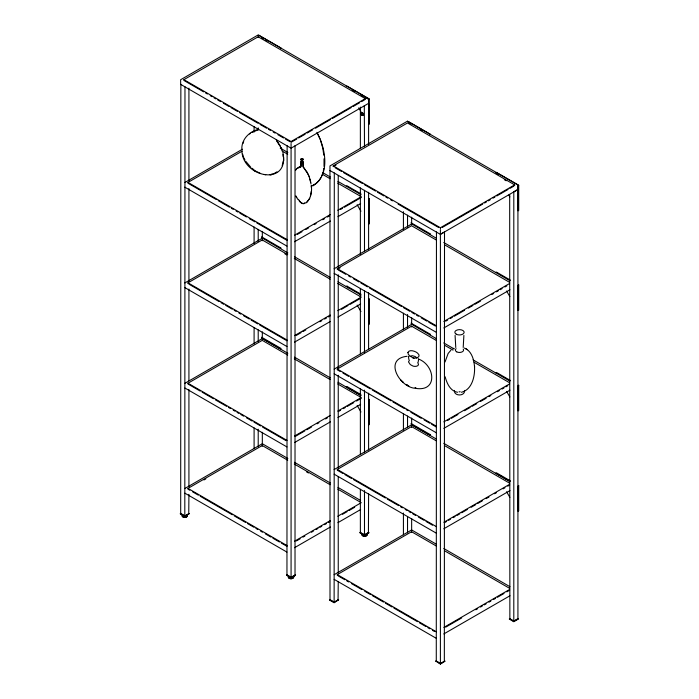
<?xml version="1.0" encoding="UTF-8"?>
<svg xmlns="http://www.w3.org/2000/svg" width="699" height="699" viewBox="0 0 699 699"><rect width="100%" height="100%" fill="white"/><g stroke="black" fill="none" stroke-linecap="round" stroke-linejoin="round"><path stroke-width="1.05" d="M254.095 448.671L254.095 427.919M254.095 343.847L254.095 327.473M254.095 243.401L254.095 227.018M254.095 132.032L254.095 126.571M258.211 446.678L258.211 429.203M258.211 341.855L258.211 329.849M258.211 241.408L258.211 229.394M262.308 238.202L184.789 282.964M262.326 444.302L262.326 432.288M262.326 339.478L262.326 331.842M262.326 239.032L262.326 231.386M286.931 246.109L184.798 187.149M286.931 552.088L184.903 493.179M286.931 446.932L184.903 388.024M291.081 143.478L291.072 577.199C290.303 579.156 296.481 575.076 295.397 574.831M360.369 489.274L360.369 532.446L364.485 534.822L368.6 532.446L368.993 532.848L364.485 535.46L359.968 532.856L360.16 532.455M360.369 454.341L360.369 388.827M360.369 353.886L360.369 288.372M360.369 254.532L360.369 187.926M360.369 148.616L360.369 107.13M362.143 114.653L362.999 113.876M364.485 490.558L364.485 535.451M364.485 452.349L364.485 390.112M364.485 352.986L364.485 290.749M364.485 251.448L364.485 190.303M364.485 146.633L364.31 105.689M368.6 493.643L368.434 532.35M368.6 449.973L368.6 393.196M368.6 349.517L368.6 292.741M368.6 249.071L368.6 192.295M368.6 144.256L368.6 103.854M403.419 534.875L403.419 513.04M403.419 430.06L403.419 413.686M403.419 329.613L403.419 313.231M403.419 229.158L403.419 211.692M407.473 121.198L517.924 184.964L517.924 618.659L513.8 621.035L509.685 618.659L509.291 619.052L513.8 621.673L518.317 619.061L518.125 618.659M407.534 532.883L407.534 516.509M407.534 426.975L407.534 416.062M407.534 327.621L407.534 314.515M407.534 227.166L407.534 215.161M411.632 531.493L411.562 532.516M411.65 530.506L411.65 518.501M411.632 426.329L411.562 427.36M411.65 425.691L411.65 418.046M411.65 317.599L411.632 324.415L334.139 369.116M411.65 224.79L411.65 217.153M436.255 638.301L334.113 579.331M436.255 533.136L334.113 474.167M436.255 332.296L334.139 273.379M440.405 234.314L517.924 189.534M509.685 194.427L509.859 618.563M361.733 114.505L361.532 112.696A1.485 0.856 60 0 1 362.335 113.124L362.938 114.086M362.956 114.059C363.829 116.75 359.898 114.549 361.156 112.819C362.065 111.263 365.14 115.309 362.248 115.414M454.42 390.426C453.634 396.464 465.333 396.464 464.555 390.426M362.318 114.4L362.501 113.823L361.61 113.491L362.327 113.684L361.112 113.588L361.444 114.697M241.871 150.014C241.059 140.246 248.494 131.98 257.608 129.621M463.201 347.49L463.883 335.398M189.123 513.477L184.807 516.482L180.29 513.879L180.491 513.477M291.072 577.837L286.564 575.233L286.756 574.831M338.447 599.69L334.131 602.695L329.613 600.091L329.806 599.69M444.896 661.158L440.396 664.05L435.896 661.158M361.016 113.046C360.623 114.671 361.374 111.298 362.868 113.614M363.026 114.321L363.026 115.012M360.955 113.282L360.999 113.177M361.706 114.278L361.4 113.072M361.89 113.579L362.134 114.304M324.013 166.432L324.03 158.83M361.872 114.068L362.466 113.815L361.968 114.26M361.523 114.007L361.636 113.43M302.798 161.347L303.034 166.843L306.311 171.185M303.095 161.364L303.209 166.712L308.346 174.671M311.343 191.037L310.373 196.262M283.34 160.805L282.186 165.715M282.842 152.26C290.076 186.764 243.435 177.843 241.924 151.5M418.159 362.108L418.649 359.041M323.305 171.22L323.864 168.372M362.143 114.951L363.34 114.951L363.209 113.465M362.108 114.732C361.566 114.566 361.112 115.099 362.475 114.007M184.789 182.553L242.474 149.21M184.789 383.367L262.308 338.569L287.839 353.31M184.789 488.531L262.308 443.734L287.839 458.474M368.6 103.347L291.072 148.171L180.665 84.361L180.63 79.747L258.158 34.95L368.574 98.699L368.565 124.544L369.247 124.151L369.247 98.952L346.949 86.082L346.258 86.475M334.105 268.766L411.632 224.003M334.105 469.579L411.632 424.782L436.211 438.972M334.105 574.735L411.632 529.947L436.211 544.137M445.027 361.995L448.12 353.502L450.907 350.208M313.868 184.623L313.222 185.646L311.501 185.995M362.746 115.16L362.283 115.064M243.051 143.409L243.689 141.539M321.82 175.755L323.113 172.164M361.322 112.915L362.187 112.513L363.2 113.491M362.842 113.797L362.606 113.439A1.547 0.891 60 0 0 362.335 113.124L362.152 113.107M309.797 198.245L306.424 202.832M319.959 179.311L320.885 177.764M409.981 356.534L412.104 355.669L414.909 356.429A7.226 4.168 0 0 1 416.097 357.215L416.901 358.133M361.645 114.854C363.463 112.688 361.54 115.003 361.068 113.946M363.096 114.688L362.973 114.19M305.358 202.832C302.982 205.55 299.172 201.871 298.517 199.276M295.668 170.198L296.428 169.254M296.306 169.018L298.359 167.358L300.727 166.755L299.792 167.078L300.981 165.82L300.876 161.312M319.504 180.089L316.236 183.365L313.135 185.183L313.598 184.746M306.363 202.535C311.134 198.429 312.034 191.613 311.378 185.663M297.119 168.52L300.902 166.843L299.906 167.323L301.208 165.925L301.173 161.312M409.369 360.282L408.487 361.881L410.138 364.389A9.847 5.688 0 0 0 411.825 365.446C414.035 367.351 420.728 366.442 417.757 362.65M304.956 203.007C302.912 204.484 300.404 202.395 299.312 200.648M249.526 133.998L250.53 133.326M269.91 174.846L271.387 174.243M270.906 174.977L271.492 174.61M274.314 173.396L276.961 171.814M362.3 113.701L361.2 113.771M258.088 35.57L258.77 35.168L281.077 48.048L280.386 48.441M203.645 91.849L183.898 80.446L183.898 79.66L258.167 36.785L365.332 98.655L365.332 99.45M180.858 513.372L180.307 513.582L184.807 516.185L189.307 513.582L184.807 515.845L180.692 513.468L180.858 84.343M184.973 86.72L184.807 516.474M216.271 199.538L187.979 183.208L187.979 182.413L242.492 150.94M183.898 79.66L291.072 141.53L365.332 98.655M280.386 148.127L281.077 147.734M296.717 139.066L291.072 142.325L291.072 141.53M298.595 137.983L305.175 134.182M307.053 133.098L312.698 129.839M315.511 128.214L330.557 119.529M332.436 118.446L351.239 107.585M353.117 106.501L359.697 102.701M361.575 101.617L364.397 99.992M287.132 145.698L286.957 574.823L291.072 577.199L295.581 574.936L291.072 577.54L286.573 574.936L287.132 574.727M369.247 98.952L368.565 99.354L364.843 97.205M407.473 121.163L329.963 165.925L330.007 599.681L334.131 602.057L338.631 599.794L334.131 602.389L329.622 599.794L330.181 599.585M407.543 121.853L408.225 121.46L430.532 134.339L429.841 134.732M336.044 165.034L333.222 166.659L333.222 165.864L407.482 122.989L514.656 184.868L514.656 185.654M334.297 172.924L334.131 602.687M346.258 186.152L346.949 185.759L360.885 193.806M187.979 283.619L187.979 282.824L262.239 239.949L287.7 254.646M294.524 235.248L330.243 214.619M337.766 210.277L361.261 196.716L337.687 183.103M297.346 234.41L302.047 231.692M305.804 229.525L308.626 227.9M314.262 224.641L316.14 223.558M322.72 219.757L324.607 218.673M327.42 217.04L329.299 215.956M340.588 209.447L342.466 208.363M344.345 207.271L361.261 197.502M280.386 248.486L281.077 248.093L261.557 236.821M294.489 241.758L330.4 221.024M337.94 216.673L360.64 203.566M495.713 172.767L496.404 172.365L518.71 185.244L518.71 210.443L518.02 210.836L518.02 185.637L518.71 185.244M340.116 267.787L337.294 269.421L337.294 268.626L411.562 225.751L436.08 239.906M333.222 165.864L440.396 227.743L514.656 184.868M429.841 234.41L430.532 234.016L411.021 222.754M442.275 227.446L482.694 204.108M484.573 203.025L486.46 201.941M488.339 200.858L490.217 199.765M493.04 198.14L494.918 197.057M496.797 195.973L508.077 189.455M509.955 188.372L513.721 186.205M436.447 231.902L436.281 661.036L440.396 663.412L444.896 661.149L440.396 663.744L436.08 661.044M346.258 286.52L346.949 286.118L360.885 294.165M444.346 660.939L444.512 231.998L440.396 234.375L329.954 170.521M513.634 191.902L517.749 189.525M200.237 391.099L187.979 384.022L187.979 383.227L262.239 340.361L287.7 355.057M294.524 335.651L330.243 315.031M337.766 310.688L361.261 297.119L337.687 283.506M296.402 335.363L301.103 332.645M302.982 331.562L305.804 329.937M319.906 321.793L321.785 320.71M324.607 319.076L326.485 317.993M328.364 316.909L330.243 315.826M341.523 309.308L348.102 305.515M349.981 304.423L360.326 298.456M294.489 342.169L330.4 321.435M337.94 317.084L360.64 303.978M495.713 272.444L496.404 272.051L510.34 280.098M340.125 371.457L337.294 369.823L337.294 369.037L411.562 326.162L436.08 340.317M443.848 321.453L509.65 283.462M445.726 321.164L447.605 320.081M450.427 318.447L452.305 317.363M454.184 316.28L464.52 310.312M468.286 308.137L472.987 305.428M474.866 304.336L480.501 301.086M491.781 294.567L493.669 293.484M496.482 291.859L498.361 290.767M500.248 289.683L502.127 288.6M504.949 286.974L506.827 285.882M429.841 334.777L430.532 334.375L411.021 323.113M443.804 327.971L509.964 289.779M189.857 490.27L187.979 489.186L187.979 488.391L262.239 445.516L287.7 460.222M203.951 479.96L205.838 478.876M294.524 436.062L330.243 415.442M337.766 411.099L361.261 397.53L337.687 383.917M295.459 436.316L304.86 430.881M306.739 429.798L311.439 427.089M317.084 423.83L318.962 422.746M325.542 418.946L327.42 417.862M338.7 411.344L340.588 410.261M343.401 408.635L345.28 407.543M347.167 406.46L353.746 402.659M356.56 401.034L361.261 398.325M294.489 442.581L330.4 421.847M337.94 417.495L360.64 404.38M495.713 372.803L496.404 372.41L510.34 380.457M342.956 473.503L337.294 470.235L337.294 469.44L411.562 426.565L436.08 440.719M443.848 421.864L509.65 383.873M447.605 420.483L449.483 419.4M451.362 418.317L457.941 414.516M464.52 410.715L470.165 407.456M472.043 406.372L476.744 403.664M480.501 401.488L486.146 398.238M488.968 396.604L490.847 395.52M497.426 391.72L499.304 390.636M502.127 389.011L504.005 387.919M505.884 386.835L507.762 385.752M443.804 428.382L509.964 390.182M294.524 541.227L330.243 520.598M337.766 516.255L361.261 502.695L337.687 489.082M296.402 540.93L300.159 538.763M302.982 537.129L304.86 536.046M311.439 532.245L313.327 531.161M316.14 529.536L318.019 528.444M319.906 527.361L321.785 526.277M324.607 524.652L326.485 523.56M328.364 522.476L330.243 521.393M342.466 514.333L347.167 511.624M349.046 510.541L354.681 507.282M294.489 547.736L330.4 527.002M337.94 522.651L360.64 509.545M360.535 532.35L359.976 532.559L364.485 535.154L368.801 532.455M337.294 575.391L337.294 574.604L411.562 531.729L436.08 545.884M443.848 522.275L509.65 484.285M444.782 522.52L446.661 521.437M448.54 520.353L450.427 519.27M453.24 517.636L455.128 516.552M457.006 515.469L459.82 513.835M461.707 512.751L467.343 509.492M471.109 507.325L475.801 504.608M477.688 503.525L482.389 500.816M486.146 498.64L488.968 497.015M494.604 493.756L496.482 492.673M503.062 488.872L504.949 487.788M507.762 486.163L509.65 485.071M443.804 528.785L509.964 490.593M443.848 627.431L509.65 589.44M445.726 627.143L461.707 617.916M475.801 609.773L477.688 608.689M480.501 607.055L482.389 605.972M484.267 604.888L486.146 603.805M488.968 602.171L490.847 601.088M493.669 599.462L495.547 598.379M497.426 597.287L504.005 593.495M506.827 591.861L509.65 590.236M443.804 633.949L509.964 595.758M509.484 618.659L513.8 621.367L518.309 618.772L517.749 618.563M436.447 660.939L435.896 661.149M313.222 185.646C330.697 174.593 325.437 147.821 316.909 132.364M453.109 348.775L453.922 348.32M251.893 132.504L257.896 129.9M270.801 174.601L273.431 173.693M362.423 113.832L361.103 113.972M461.384 392.27C472.375 389.745 475.259 375.485 474.464 365.874M407.028 356.307C383.218 358.753 399.487 387.342 415.267 388.294C438.308 392.419 435.162 365.061 418.352 358.989M415.092 387.578L415.826 387.63M264.091 174.462L265.777 174.759M457.583 392.27C450.2 391.134 446.853 383.174 445.141 376.778M184.851 287.604L286.931 346.529M260.631 173.527L255.179 170.871M464.442 348.05C469.99 350.182 472.681 356.071 473.835 361.532M361.453 112.653L361.532 112.696A1.512 0.874 60 0 0 361.374 112.74M261.802 37.711L263.663 38.786M265.524 39.86L267.376 40.935M352.768 90.232L354.62 91.307M361.13 95.064L362.991 96.13M408.469 122.395L411.257 124.003M420.553 129.367L422.414 130.442M496.648 173.3L498.509 174.374M504.32 179.687L506.198 180.77M205.523 92.932L207.402 94.016M210.224 95.649L212.103 96.733M213.981 97.816L215.869 98.9M217.747 99.983L220.569 101.617M223.383 103.242L229.027 106.501M230.906 107.585L237.485 111.386M239.373 112.469L258.167 123.33M260.054 124.413L266.634 128.214M268.512 129.298L270.391 130.381M273.213 132.015L275.091 133.098M277.914 134.724L283.549 137.983M285.437 139.066L290.137 141.783M335.101 167.743L341.689 171.543M343.567 172.627L362.37 183.488M364.249 184.571L375.529 191.08M377.408 192.164L383.987 195.965M385.865 197.057L387.753 198.14M390.566 199.765L392.454 200.849M398.089 204.108L438.518 227.446M295.022 145.698L295.022 574.727M280.264 148.127L287.839 152.496M322.798 172.679L330.382 177.057M337.923 181.408L361.13 194.741M411.257 223.68L436.211 238.158M443.769 242.518L509.964 280.736M282.047 150.975L287.7 154.243M322.597 174.392L330.138 178.743M444.564 244.807L509.641 282.379M187.979 182.413L287.001 239.591L287.001 240.377M337.294 268.626L436.325 325.795M218.158 200.63L229.473 207.166M231.36 208.258L233.248 209.342M236.07 210.976L237.957 212.068M239.844 213.151L246.45 216.97M249.281 218.604L254.934 221.863M256.821 222.955L286.057 239.836M338.237 269.963L345.787 274.314M348.618 275.948L350.496 277.04M353.327 278.674L358.989 281.942M360.876 283.034L367.473 286.843M369.36 287.927L401.427 306.442M403.314 307.534L409.92 311.343M411.798 312.436L414.629 314.069M416.517 315.153L418.404 316.245M421.235 317.879L426.888 321.147M428.775 322.23L435.381 326.049M261.802 237.756L287.839 252.907M294.445 256.716L330.382 277.468M337.923 281.819L361.13 295.1M411.257 324.048L436.211 338.569M443.769 342.929L454.175 348.941M473.066 359.845L509.964 381.147M294.305 258.464L330.138 279.154M444.564 345.219L453.057 350.12M473.8 362.099L509.641 382.79M284.869 253.807L286.756 254.899M187.979 282.824L287.001 339.994L287.001 340.789L259.652 325M337.294 369.037L436.325 426.207M188.913 284.161L219.102 301.584M220.98 302.676L223.811 304.31M225.698 305.393L232.304 309.203M234.191 310.295L236.07 311.387M238.901 313.021L240.788 314.104M243.619 315.738L249.281 319.006M251.159 320.098L257.765 323.908M342.956 373.091L348.618 376.359M350.496 377.451L370.304 388.88M372.191 389.972L391.056 400.859M392.943 401.951L404.258 408.487M406.145 409.57L408.033 410.663M410.863 412.296L421.235 418.29M424.066 419.916L429.719 423.183M431.606 424.276L436.325 427.002M334.139 373.79L436.255 432.742M261.557 337.215L281.077 348.478L280.386 348.88L261.802 338.15M360.885 394.559L346.949 386.512L346.258 386.905L361.13 395.494M411.021 423.498L430.532 434.769L429.841 435.162L411.257 424.433M510.34 480.851L496.404 472.804L495.713 473.197L509.658 481.244M294.445 357.128L330.382 377.879M337.923 382.231L360.64 395.346M443.769 443.332L509.964 481.55M294.305 358.867L330.138 379.557M444.564 445.621L509.641 483.192M187.979 383.227L287.001 440.405M337.294 469.44L436.325 526.618M202.125 392.191L213.44 398.727M215.327 399.811L226.642 406.346M228.529 407.438L230.417 408.522M233.248 410.156L235.126 411.248M237.013 412.34L238.901 413.424M240.788 414.516L243.619 416.15M246.45 417.784L252.103 421.051M253.99 422.135L260.596 425.953M262.483 427.037L286.057 440.65M344.843 474.586L351.44 478.404M353.327 479.488L385.394 498.003M387.281 499.095L398.596 505.622M400.483 506.714L402.371 507.806M405.202 509.44L407.089 510.523M408.976 511.616L410.863 512.708M412.742 513.791L415.573 515.425M418.404 517.059L424.066 520.327M425.953 521.419L432.55 525.229M294.445 462.284L330.382 483.035M337.923 487.386L360.64 500.501M443.769 548.497L509.964 586.714M294.305 464.031L330.138 484.722M444.564 550.786L509.641 588.357M306.564 471.904L308.451 472.987M187.979 488.391L287.001 545.561L287.001 546.356L281.348 543.088M337.294 574.604L436.325 631.774M192.688 491.904L198.35 495.172M200.237 496.264L232.304 514.779M234.191 515.862L245.506 522.398M247.394 523.49L253.99 527.299M255.878 528.392L257.765 529.475M260.596 531.109L262.483 532.201M265.314 533.835L270.967 537.103M272.855 538.186L279.46 542.005M338.237 575.941L344.843 579.751M346.73 580.843L348.618 581.926M351.44 583.56L361.82 589.554M364.651 591.188L370.304 594.456M372.191 595.539L383.506 602.075M385.394 603.167L391.999 606.977M393.887 608.069L417.46 621.673M419.348 622.765L425.953 626.575M427.832 627.667L429.719 628.759M432.55 630.393L434.437 631.477M188.756 513.372L188.922 494.324M338.071 599.585L338.246 581.629M467.351 349.675L465.324 348.46M362.03 115.274L361.47 114.837M251.701 168.101L253.09 169.202M254.331 170.504L255.083 171.203M250.653 167.087L245.664 161.181M276.262 139.8L280.579 146.432M276.551 140.709L280.247 146.519M413.048 358.133L413.651 357.888A1.014 0.585 0 0 1 413.965 358.115L414.035 358.246M297.826 199.425L295.974 196.017M508.776 195.047L509.859 196.908M506.6 291.02L509.859 296.586M358.77 107.829L360.946 111.543M506.6 391.379L509.859 396.945M357.137 204.728L360.946 211.229M506.6 491.764L509.859 497.339M346.949 286.118L348.032 287.979M357.137 305.087L360.946 311.588M357.137 405.481L360.946 411.982M306.992 171.814L309.543 177.651M295.878 196.227L296.673 197.66M317.634 133.955L320.125 139.223M243.934 157.869L244.903 159.809M281.321 147.891L282.204 150.067M280.972 147.952L281.846 150.102M320.43 139.992L322.833 148.267L323.777 155.161M309.098 175.956L311.02 184.003M242.614 154.138L243.453 156.891M310.05 179.162L310.749 182.395M408.408 356.28L408.898 359.627M253.816 169.28L253.903 169.857M474.009 362.624L474.621 367.019M282.929 154.514L283.217 156.882M455.084 335.398L455.765 347.543M311.212 185.663L311.343 187.428M283.584 156.917L283.698 160.919M513.8 191.998L513.8 621.664M440.396 227.743L440.396 228.529M440.405 229.569L440.396 664.041M411.562 326.162L411.562 326.949M338.246 175.458L338.246 267.175M338.246 274.812L338.246 367.622M338.246 375.267L338.246 468.077M338.246 476.805L338.246 572.892M262.239 239.949L262.239 240.744M262.239 445.516L262.239 446.312M258.167 36.785L258.167 37.571M258.211 127.856L258.211 130.04M188.922 88.153L188.922 180.962M188.922 188.608L188.922 281.409M188.922 289.054L188.922 380.772M188.922 389.509L188.922 486.679M366.94 533.748A2.779 1.608 0 0 1 366.04 534.272M363.672 534.429A2.779 1.608 0 0 0 364.275 534.499A2.813 1.625 0 0 0 365.472 534.429M363.113 534.272A2.779 1.608 0 0 1 362.204 533.748A2.779 1.608 0 0 0 363.961 536.15A2.779 1.608 0 0 0 367.342 534.412M366.818 534.464A2.394 1.381 0 0 1 364.284 536.29A2.394 1.381 0 0 1 362.519 534.185M293.37 576.212A2.779 1.608 0 0 1 291.317 578.658A2.779 1.608 0 0 1 288.372 576.535M293.772 575.557A2.779 1.608 0 0 1 291.902 576.902M290.102 576.902A2.779 1.608 0 0 1 288.241 575.557M293.248 576.955A2.368 1.372 0 0 1 291.002 578.763A2.368 1.372 0 0 1 288.757 576.955M182.098 515.18A2.779 1.608 0 0 0 185.043 517.304A2.779 1.608 0 0 0 187.096 514.857A2.779 1.608 0 0 1 186.196 515.39M185.628 515.547A2.813 1.625 0 0 1 184.414 515.626A2.779 1.608 0 0 1 182.098 514.543A2.813 1.625 0 0 1 181.932 514.193M186.974 515.6A2.368 1.372 0 0 1 185.244 517.374A2.368 1.372 0 0 1 182.378 516.185M456.237 334.148A4.622 2.665 0 0 1 455.049 331.579A4.622 2.665 0 0 1 456.237 330.409A4.622 2.665 0 0 1 463.961 331.597A4.622 2.665 0 0 1 461.759 334.585A4.622 2.665 0 0 1 456.185 334.166M456.718 351.815A4.133 2.385 0 0 1 456.124 348.696M463.192 349.054A4.133 2.385 0 0 1 461.908 351.981A4.133 2.385 0 0 1 456.674 351.833M460.213 391.781A4.552 2.63 0 0 1 459.033 391.807M407.919 352.418L408.312 354.227L409.544 355.642A11.14 6.431 0 0 0 411.388 356.857C414.411 359.775 422.502 357.189 417.495 353.082A11.14 6.431 0 0 0 415.66 351.868C413.415 350.784 409.317 349.587 407.919 352.418M369.247 198.638L368.565 199.032L368.565 224.23L369.247 223.829L369.247 198.638M369.247 298.997L368.565 299.39L368.565 324.589L369.247 324.196L369.247 298.997M518.71 284.921L518.02 285.323L518.02 310.513L518.71 310.12L518.71 284.921M369.247 399.391L368.565 399.784L368.565 424.983L369.247 424.581L369.247 399.391M518.71 385.289L518.02 385.682L518.02 410.881L518.71 410.479L518.71 385.289M518.71 485.674L518.02 486.076L518.02 511.266L518.71 510.873L518.71 485.674M361.706 112.539L361.733 112.46M407.377 385.263L406.355 384.695L408.845 386.075L407.377 385.263M403.349 382.528L400.597 379.959L403.349 382.528M301.33 164.186L301.321 163.217L301.33 164.186M301.182 160.01A1.328 0.769 0 0 0 303.314 159.503A1.328 0.769 0 0 0 301.479 158.69A1.328 0.769 0 0 0 301.182 160.01M301.365 159.87A1.031 0.594 0 0 0 303.008 159.477A1.031 0.594 0 0 0 301.601 158.856A1.031 0.594 0 0 0 301.365 159.87"/></g></svg>
